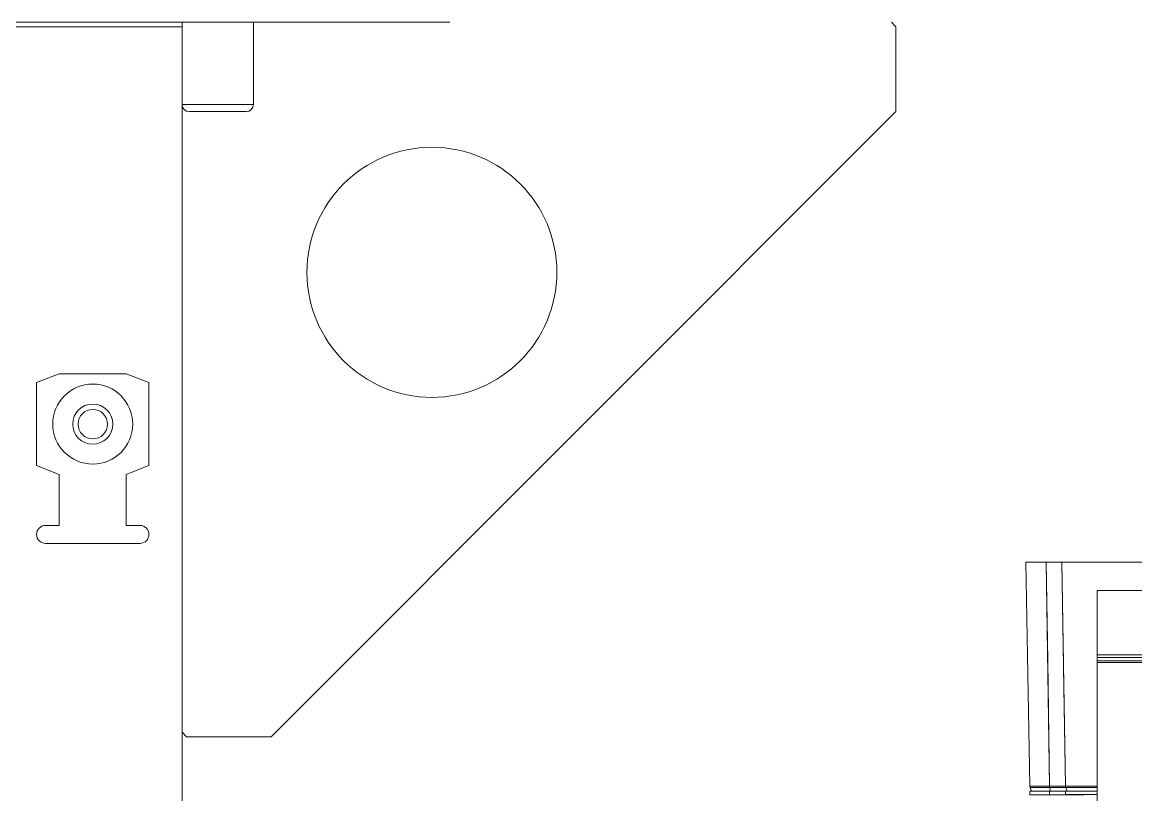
# Model space of a CAD drawing. Header units: millimetres. Extents: x 169 to 14583, y -399 to 10804.
# Drawn here: x 3054.4 to 3179.1, y 2113.5 to 2200 of the extents above; entities that cross this region are included whole.
import ezdxf

# ---------------------------------------------------------------- set-up
doc = ezdxf.new("R2010")
doc.units = ezdxf.units.MM
doc.header["$LTSCALE"] = 35

msp = doc.modelspace()

# ---------------------------------------------------------------- linework, layer by layer
at = {"color": 7, "linetype": 'Continuous', "lineweight": 18}
for p, q in [((3102.272, 2199.959), (2732.772, 2199.959)), ((3072.272, 2199.959), (3072.272, 2199.459)), ((3080.272, 2190.759), (3080.272, 2199.959)), ((3152.272, 2199.459), (3151.772, 2199.959)), ((3072.272, 2199.459), (3052.272, 2199.459)), ((3072.272, 2199.459), (3072.272, 1942.459)), ((3152.272, 2199.459), (3152.272, 2189.959)), ((3072.272, 2190.759), (3076.272, 2190.759)), ((3076.272, 2189.959), (3073.072, 2189.959)), ((3076.272, 2190.759), (3080.272, 2190.759)), ((3079.472, 2189.959), (3076.272, 2189.959)), ((3152.272, 2189.959), (3082.272, 2119.959)), ((3055.972, 2159.609), (3058.522, 2160.609)), ((3058.522, 2160.609), (3066.022, 2160.609)), ((3066.022, 2160.609), (3068.572, 2159.609)), ((3055.972, 2150.309), (3055.972, 2159.609)), ((3068.572, 2159.609), (3068.572, 2150.309)), ((3058.522, 2149.309), (3055.972, 2150.309)), ((3068.572, 2150.309), (3066.022, 2149.309)), ((3058.522, 2143.609), (3058.522, 2149.309)), ((3066.022, 2149.309), (3066.022, 2143.609)), ((3056.972, 2143.609), (3058.522, 2143.609)), ((3066.022, 2143.609), (3067.572, 2143.609)), ((3067.572, 2141.609), (3056.972, 2141.609)), ((3166.824, 2139.509), (3167.262, 2114.423)), ((3166.824, 2139.509), (3167.262, 2114.423)), ((3166.824, 2139.509), (3169.114, 2139.509)), ((3169.114, 2139.509), (3169.468, 2114.423)), ((3170.848, 2139.509), (3171.262, 2114.423)), ((3170.848, 2139.509), (3195.04, 2139.509)), ((3174.811, 2136.339), (3174.811, 2129.139)), ((3174.811, 2128.839), (3174.811, 2128.459)), ((3174.811, 2128.839), (3180.557, 2128.839)), ((3174.811, 2128.459), (3180.557, 2128.459)), ((3174.811, 2128.283), (3174.811, 2106.959)), ((3180.557, 2128.283), (3174.811, 2128.283)), ((3072.272, 2120.459), (3072.772, 2119.959)), ((3082.272, 2119.959), (3072.772, 2119.959)), ((3167.262, 2114.423), (3169.468, 2114.423)), ((3167.272, 2113.839), (3167.272, 2113.459)), ((3167.272, 2113.839), (3167.272, 2113.459)), ((3167.272, 2113.839), (3169.476, 2113.839)), ((3167.292, 2114.26), (3167.445, 2113.839)), ((3167.292, 2114.26), (3167.445, 2113.839)), ((3169.487, 2114.26), (3167.292, 2114.26)), ((3169.476, 2113.459), (3169.476, 2113.839)), ((3169.476, 2113.839), (3171.272, 2113.839)), ((3169.487, 2114.26), (3169.584, 2113.839)), ((3169.584, 2113.839), (3169.487, 2114.26)), ((3171.262, 2114.423), (3171.292, 2114.26)), ((3171.262, 2114.423), (3174.811, 2114.423)), ((3171.262, 2114.423), (3174.811, 2114.423)), ((3171.272, 2113.839), (3171.272, 2113.459)), ((3171.272, 2113.839), (3174.811, 2113.839)), ((3171.292, 2114.26), (3171.444, 2113.839)), ((3171.292, 2114.26), (3171.444, 2113.839)), ((3171.292, 2114.26), (3174.811, 2114.26)), ((3167.272, 2113.459), (3169.476, 2113.459)), ((3171.272, 2113.459), (3169.476, 2113.459)), ((3171.272, 2113.459), (3173.34, 2113.459)), ((3171.272, 2113.459), (3173.34, 2113.459))]:
    msp.add_line(p, q, dxfattribs=at)
at = {"color": 7, "linetype": 'Continuous', "lineweight": 18, "flags": 128}
for points in [[(3169.468, 2114.423), (3169.27, 2128.47), (3169.114, 2139.509)], [(3170.848, 2139.509), (3171.08, 2125.461), (3171.262, 2114.423)], [(3170.848, 2139.509), (3171.681, 2139.509), (3172.897, 2139.509), (3174.489, 2139.509), (3176.447, 2139.509), (3178.758, 2139.509), (3181.408, 2139.509), (3184.38, 2139.509), (3187.657, 2139.509), (3191.218, 2139.509), (3195.04, 2139.509)], [(3167.292, 2114.26), (3167.321, 2114.26), (3167.676, 2114.26), (3168.415, 2114.26), (3169.487, 2114.26)]]:
    msp.add_lwpolyline(points, dxfattribs=at)
at = {"color": 7, "linetype": 'Continuous', "lineweight": 18}
for centre, radius in [((3100.272, 2171.959), 14), ((3062.272, 2154.959), 4.48), ((3062.272, 2154.959), 2.25), ((3062.272, 2154.959), 1.65)]:
    msp.add_circle(centre, radius, dxfattribs=at)
for centre, radius, start, end in [((3073.072, 2190.759), 0.8, 180, 270), ((3079.472, 2190.759), 0.8, 270, 0), ((3056.972, 2142.609), 1, 90, 180), ((3067.572, 2142.609), 1, 0, 90), ((3056.972, 2142.609), 1, 180, 270), ((3067.572, 2142.609), 1, 270, 0), ((3175.811, 2129.139), 1, 180, 197.4576), ((3175.811, 2128.283), 1, 169.84411, 180), ((3167.762, 2114.431), 0.5, 181, 200), ((3170.231, 2114.43), 0.763, 180.55677, 192.8542), ((3171.766, 2114.431), 0.504, 180.98718, 199.84856)]:
    msp.add_arc(centre, radius, start, end, dxfattribs=at)
for points, knots in [([(3169.114, 2139.509), (3169.356, 2139.509), (3170.003, 2139.509), (3170.613, 2139.509), (3170.784, 2139.509), (3170.848, 2139.509)], [0, 0, 0, 0, 0.2713094, 0.7259181, 1, 1, 1, 1]), ([(3169.114, 2139.509), (3169.599, 2139.509), (3170.467, 2139.509), (3170.731, 2139.509), (3170.848, 2139.509)], [0, 0, 0, 0, 0.5594358, 1, 1, 1, 1]), ([(3174.834, 2136.339), (3174.828, 2136.339), (3174.783, 2136.339), (3175.037, 2136.339), (3175.622, 2136.339), (3176.56, 2136.339), (3177.734, 2136.339), (3179.048, 2136.339), (3179.984, 2136.339), (3180.438, 2136.339)], [0, 0, 0, 0, 0.02587, 0.1906024, 0.3584158, 0.5262167, 0.6909827, 0.8497764, 1, 1, 1, 1]), ([(3175.89, 2129.139), (3175.6, 2129.139), (3175.029, 2129.139), (3174.687, 2129.139), (3174.812, 2129.139), (3174.813, 2129.139)], [0, 0, 0, 0, 0.5066786, 0.9964588, 1, 1, 1, 1]), ([(3180.538, 2129.139), (3180.067, 2129.139), (3179.084, 2129.139), (3177.369, 2129.139), (3176.46, 2129.139), (3175.89, 2129.139)], [0, 0, 0, 0, 0.2557835, 0.5340826, 1, 1, 1, 1]), ([(3169.468, 2114.423), (3169.702, 2114.423), (3170.17, 2114.422), (3170.698, 2114.422), (3171.09, 2114.422), (3171.205, 2114.423), (3171.262, 2114.423)], [0, 0, 0, 0, 0.2511804, 0.5006994, 0.7498888, 1, 1, 1, 1]), ([(3169.468, 2114.423), (3169.702, 2114.423), (3170.17, 2114.422), (3170.698, 2114.422), (3171.09, 2114.422), (3171.205, 2114.423), (3171.262, 2114.423)], [0, 0, 0, 0, 0.2511806, 0.5007, 0.7498894, 1, 1, 1, 1]), ([(3169.487, 2114.26), (3169.723, 2114.26), (3170.193, 2114.261), (3170.724, 2114.261), (3171.119, 2114.261), (3171.234, 2114.26), (3171.292, 2114.26)], [0, 0, 0, 0, 0.2510965, 0.5007014, 0.7499757, 1, 1, 1, 1]), ([(3171.292, 2114.26), (3171.234, 2114.26), (3171.118, 2114.26), (3170.722, 2114.26), (3170.192, 2114.26), (3169.722, 2114.26), (3169.487, 2114.26)], [0, 0, 0, 0, 0.2511478, 0.5006204, 0.7498007, 1, 1, 1, 1]), ([(3169.584, 2113.839), (3170.017, 2113.839), (3170.675, 2113.839), (3170.959, 2113.839), (3171.057, 2113.839)], [0, 0, 0, 0, 0.65766563, 1, 1, 1, 1]), ([(3169.584, 2113.839), (3170.138, 2113.839), (3170.804, 2113.839), (3171.034, 2113.839), (3171.072, 2113.839)], [0, 0, 0, 0, 0.8323219, 1, 1, 1, 1]), ([(3174.811, 2113.859), (3174.394, 2113.859), (3173.079, 2113.859), (3171.842, 2113.859), (3171.399, 2113.859), (3171.223, 2113.859)], [0, 0, 0, 0, 0.2177554, 0.6876763, 1, 1, 1, 1]), ([(3171.26, 2113.479), (3171.389, 2113.479), (3171.765, 2113.479), (3172.968, 2113.479), (3174.358, 2113.479), (3174.811, 2113.479)], [0, 0, 0, 0, 0.2612146, 0.7590743, 1, 1, 1, 1])]:
    msp.add_open_spline(points, degree=3, knots=knots, dxfattribs=at)

doc.saveas('drawing.dxf')
